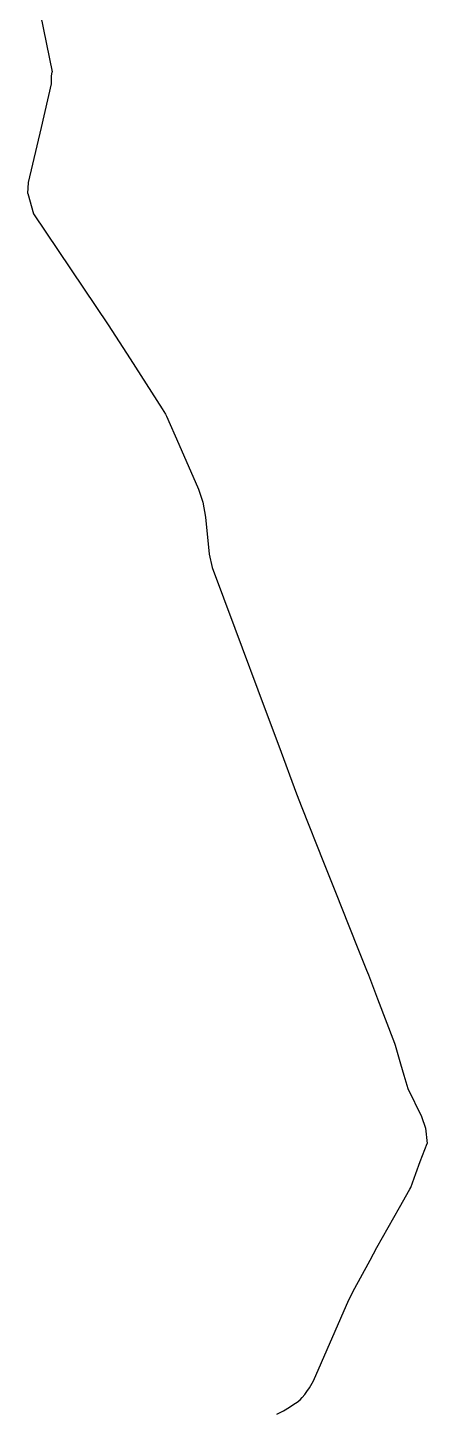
# Model space of a CAD drawing. Header units: inches. Extents: x 692543 to 699408, y 6221321 to 6239107.
# Drawn here: x 694790 to 697350, y 6221321 to 6230203 of the extents above; entities that cross this region are included whole.
import ezdxf

# ---------------------------------------------------------------- set-up
doc = ezdxf.new("R2010")
doc.units = ezdxf.units.IN
doc.header["$MEASUREMENT"] = 0

msp = doc.modelspace()

# ---------------------------------------------------------------- linework, layer by layer
for points in [[(694851.8, 6230380.5), (694945.9, 6229920)], [(694941.5, 6229842.9), (694943.2, 6229892.2)], [(694943.2, 6229892.2), (694945.9, 6229920)], [(694878.9, 6229563.3), (694941.5, 6229842.9)], [(694794.5, 6229211.2), (694878.9, 6229563.3)], [(694789.8, 6229140.1), (694794.5, 6229211.2)], [(694789.8, 6229140.1), (694827.4, 6229009.7)], [(694827.4, 6229009.7), (695306.3, 6228299.9)], [(695306.3, 6228299.9), (695445.5, 6228082)], [(695445.5, 6228082), (695650.7, 6227760.9)], [(695650.7, 6227760.9), (695672.4, 6227727)], [(695672.4, 6227727), (695678.2, 6227714)], [(695678.2, 6227714), (695758.2, 6227535.6)], [(695758.2, 6227535.6), (695883.7, 6227245.9)], [(695883.7, 6227245.9), (695912.8, 6227163.2)], [(695912.8, 6227163.2), (695927.9, 6227068)], [(695927.9, 6227068), (695952.6, 6226829.6)], [(695952.6, 6226829.6), (695971.9, 6226744.6)], [(695971.9, 6226744.6), (696116.6, 6226356.6)], [(696116.6, 6226356.6), (696311.1, 6225835.6)], [(696311.1, 6225835.6), (696398.3, 6225601.9)], [(696398.3, 6225601.9), (696511.7, 6225295.6)], [(696511.7, 6225295.6), (696546.9, 6225208.2)], [(696546.9, 6225208.2), (696685.4, 6224858.3)], [(696685.4, 6224858.3), (696761.7, 6224665.4)], [(696761.7, 6224665.4), (696847.5, 6224449.8)], [(696847.5, 6224449.8), (696909.3, 6224294.6)], [(696909.3, 6224294.6), (696960.7, 6224165.3)], [(696960.7, 6224165.3), (696972.4, 6224134.9)], [(696972.4, 6224134.9), (697031, 6223981.9)], [(697031, 6223981.9), (697140, 6223697.4)], [(697140, 6223697.4), (697145.1, 6223684.2)], [(697145.1, 6223684.2), (697179.1, 6223566.6)], [(697179.1, 6223566.6), (697200.3, 6223493)], [(697200.3, 6223493), (697225.1, 6223407.5)], [(697225.1, 6223407.5), (697312.5, 6223227.9)], [(697312.5, 6223227.9), (697339.6, 6223154.1)], [(697339.6, 6223154.1), (697350.1, 6223055.9)], [(697305.5, 6222939.4), (697350.1, 6223055.9)], [(697276.5, 6222862.2), (697305.5, 6222939.4)], [(697245, 6222773.7), (697276.5, 6222862.2)], [(697171.7, 6222644.9), (697238.9, 6222762.9)], [(697238.9, 6222762.9), (697245, 6222773.7)], [(697027.8, 6222388.9), (697171.7, 6222644.9)], [(696984, 6222308.8), (697027.8, 6222388.9)], [(696872.5, 6222104.4), (696984, 6222308.8)], [(696848, 6222053.3), (696865.7, 6222090.2)], [(696865.7, 6222090.2), (696872.5, 6222104.4)], [(696620, 6221535.8), (696848, 6222053.3)], [(696548.8, 6221427.8), (696566, 6221447.6)], [(696566, 6221447.6), (696579.2, 6221466.2)], [(696579.2, 6221466.2), (696595.3, 6221489.6)], [(696595.3, 6221489.6), (696620, 6221535.8)], [(696428.5, 6221343), (696467.9, 6221366.9)], [(696467.9, 6221366.9), (696495.4, 6221384.7)], [(696495.4, 6221384.7), (696516.2, 6221397.6)], [(696516.2, 6221397.6), (696534.5, 6221413.6)], [(696534.5, 6221413.6), (696548.8, 6221427.8)], [(696385.2, 6221320.9), (696428.5, 6221343)]]:
    msp.add_lwpolyline(points)

doc.saveas('drawing.dxf')
